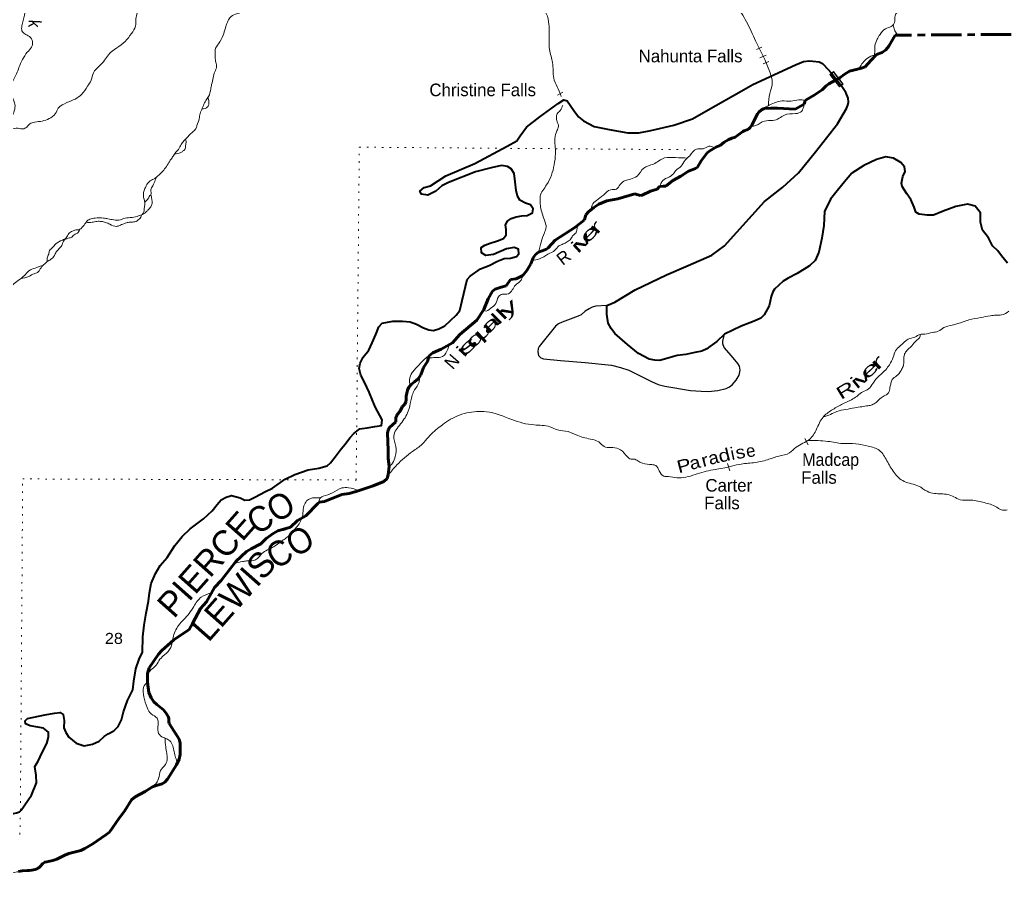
# Model space of a CAD drawing. Header units: feet. Extents: x -252658 to 9, y -366365 to -181930.
# Drawn here: x -204389 to -188700, y -275447 to -261397 of the extents above; entities that cross this region are included whole.
import ezdxf
from ezdxf.enums import TextEntityAlignment as Align

# ---------------------------------------------------------------- set-up
doc = ezdxf.new("R2010")
doc.units = ezdxf.units.FT
doc.header["$LTSCALE"] = 80
doc.linetypes.add('DOTTED', pattern=[1.5, 0.3, -1.2])
doc.linetypes.add('LONG_DASH_SHORT_DASH', pattern=[9.9, 6, -1.2, 1.5, -1.2])
for name, color, linetype, lineweight in [('11', 7, 'LONG_DASH_SHORT_DASH', 60), ('26', 7, 'Continuous', 40), ('29', 7, 'Continuous', 25), ('39', 7, 'Continuous', 13), ('61', 7, 'Continuous', 13), ('7', 7, 'DOTTED', 13)]:
    doc.layers.add(name, color=color, linetype=linetype, lineweight=lineweight)
doc.layers.add('12', color=7, linetype='Continuous')
doc.layers.add('41', color=7, linetype='Continuous')

msp = doc.modelspace()

# ---------------------------------------------------------------- linework, layer by layer
at = {"layer": '11'}
msp.add_line((-188637.22, -261628.97), (-190479.12, -261641.53), dxfattribs=at)
for points in [[(-197643.4, -266603.23), (-197511.82, -266526.79), (-197396.52, -266396.37), (-197124.48, -266166.26), (-197016.23, -265998.88), (-196949.06, -265830.79), (-196878.26, -265708.35), (-196837.22, -265675.59), (-196741.87, -265644.36), (-196661.77, -265622.28), (-196590.18, -265524.67), (-196501.65, -265512.65), (-196398.17, -265458), (-196330.5, -265382.27), (-196268.69, -265276.21), (-196232.49, -265176.73), (-196195.89, -265127.4), (-196145, -265091.02), (-196090.5, -265068.38), (-196021.06, -265041.29), (-195994.37, -265021.47), (-195881.43, -264895.54), (-195571.62, -264694.84), (-195423.38, -264581.37), (-195411.6, -264555.01), (-195393.79, -264493.72), (-195351.88, -264445.53), (-195266.54, -264380.28), (-195188.03, -264327.73), (-195062.11, -264274.02), (-194886.89, -264242.82), (-194617.53, -264159.93), (-194530.82, -264189.2), (-194501.77, -264184.95), (-194368.42, -264117.64), (-194261.21, -264089.07), (-194224.5, -264047.15), (-194166.25, -264039.77), (-194126.51, -264037.69), (-194011.94, -263948.03), (-193886.21, -263882.5), (-193763.98, -263799.32), (-193652.54, -263759.41), (-193621.2, -263738.22), (-193563.52, -263637.6), (-193469.3, -263512.91), (-193424.33, -263476.84), (-193319.98, -263416.71), (-193258.85, -263391.91), (-193196.89, -263340.2), (-193131.56, -263301.85), (-193073.79, -263275.22), (-193036.37, -263267.87), (-193023.53, -263261.44), (-192898.67, -263172.61), (-192881.34, -263163), (-192823.19, -263138.18), (-192805.49, -263127.17), (-192784.74, -263106.49), (-192758.41, -263068.92), (-192669.31, -262892.85), (-192647.08, -262862.61), (-192605.84, -262825.29), (-192560.71, -262805.17), (-192455.62, -262799.01), (-192350.25, -262801.55), (-192066.9, -262816.88), (-191925.23, -262736.31), (-191907.83, -262681.98), (-191897, -262669.82), (-191770.09, -262595.47), (-191639.52, -262507.37), (-191578.24, -262447.31), (-191536.82, -262415.1), (-191360.68, -262318.8), (-191288.43, -262267.75), (-191208.12, -262213.51), (-191015.03, -262167.61), (-190959.6, -262142.88), (-190864.88, -262046), (-190779.49, -261950.22), (-190686.4, -261916.06), (-190628.28, -261875.39), (-190581.12, -261817.44), (-190479.12, -261641.53)], [(-202723.08, -273968.84), (-202612.17, -273786.67), (-202554.96, -273740.74), (-202398.52, -273656.07), (-202280.15, -273580.07), (-202200.95, -273553.78), (-202143.7, -273540.48), (-202125.25, -273533.95), (-202083.62, -273508.1), (-202040.2, -273458.16), (-201899.04, -273233.26), (-201857.45, -273140.86), (-201842.49, -273067.63), (-201838.49, -272886.26), (-201856.99, -272822.64), (-202017.13, -272573.78), (-202021.2, -272547.15), (-202020.32, -272494.28), (-202031.62, -272463.04), (-202067.25, -272405.44), (-202107.18, -272356.85), (-202212.29, -272274.75), (-202260.76, -272229.69), (-202302.47, -272170.51), (-202338.5, -272082.1), (-202358.01, -271926.81), (-202361.7, -271781.55), (-202334.06, -271693.43), (-202183.45, -271473.12), (-202130.4, -271414.79), (-201939.39, -271248.93), (-201697.76, -271083.29), (-201643.19, -270986.51), (-201517.36, -270748.16), (-201420.37, -270642.67), (-201293.72, -270416.07), (-201186.77, -270304.18), (-200955.58, -270002.53), (-200784.1, -269844.21), (-200715, -269799.56), (-200556.35, -269720.94), (-200472.67, -269634.48), (-200362.91, -269557.13), (-200287.08, -269517.22), (-200085.19, -269456.76), (-199974.39, -269350.12), (-199843.25, -269276.68), (-199653.45, -269079.05), (-199624.85, -269060.1), (-199547.06, -269048.05), (-199269.38, -268940.12), (-199156.28, -268919.6), (-199028.46, -268887.1), (-198772.35, -268800.87), (-198605.87, -268731.35), (-198551.2, -268681.73), (-198533.81, -268626.63), (-198517.31, -268489.88), (-198536.83, -268364.67), (-198535.81, -268232.48), (-198544.61, -267962.7), (-198537.83, -267916.83), (-198514.09, -267871.61), (-198419.53, -267790.14), (-198415.11, -267774.89), (-198414.27, -267744.71), (-198413.61, -267719.89), (-198405.86, -267693.16), (-198389.81, -267660.31), (-198347.1, -267615.06), (-198311.37, -267545.97), (-198271.36, -267500.93), (-198254.68, -267466.3), (-198251.82, -267433.15), (-198249.92, -267374.72), (-198227.7, -267281.04), (-198204.89, -267231.56), (-198166.41, -267185.12), (-198116.69, -267147.09), (-198056.48, -267098.74), (-198017.88, -267034.9), (-197976.7, -266920.8), (-197908.41, -266825.03), (-197888.19, -266746.9), (-197874.45, -266726.48), (-197823.52, -266690.06), (-197692.13, -266626.88), (-197643.4, -266603.23)], [(-204407.79, -274926.4), (-204350.76, -274916.73), (-204196.74, -274906.03), (-204141.72, -274895.63), (-204102.04, -274878.56), (-204071.93, -274852), (-204021.98, -274799.99), (-203991.86, -274780.62), (-203960.69, -274770.63), (-203865.32, -274752.82), (-203799.37, -274731.51), (-203673.13, -274668.01), (-203608.38, -274640.91), (-203421.22, -274590.79), (-203356.54, -274563.1), (-203228.18, -274486.59), (-203020.67, -274344.99), (-202960.86, -274302.04), (-202811.2, -274080.83), (-202723.6, -273968.84)]]:
    msp.add_lwpolyline(points, dxfattribs=at)
at = {"layer": '26'}
for points in [[(-198307.82, -266187.04), (-198187.09, -266194.07), (-198085.23, -266232.87), (-197975.7, -266287.99), (-197891.92, -266324.34), (-197815.58, -266334.29), (-197732.26, -266304.11), (-197636.52, -266260.12), (-197453.15, -266087.28), (-197399.04, -266014.05), (-197361.13, -265857.76), (-197280.76, -265523.14), (-197231.11, -265467.93), (-197067.27, -265355.08), (-196928.91, -265298.04), (-196800.44, -265232.69), (-196694.59, -265186.94), (-196591.74, -265183.44), (-196498.49, -265159.55), (-196459.19, -265116.18), (-196467.52, -265041.39), (-196533.41, -265015.57), (-196656.77, -265034.68), (-196860.37, -265124.37), (-196985.65, -265139.41), (-197053.18, -265097.42), (-197059.3, -265014.63), (-197000.05, -264979.82), (-196914.67, -264947.67), (-196800.85, -264906.14), (-196703.3, -264870.26), (-196659.68, -264814.9), (-196661.69, -264728.18), (-196674.08, -264655.31), (-196638.44, -264595.72), (-196581.06, -264554.81), (-196501.86, -264528.56), (-196410.77, -264510.66), (-196326.09, -264508.73), (-196240.43, -264464.49), (-196232.92, -264402.19), (-196271.74, -264338.74), (-196353.64, -264308.49), (-196443.23, -264261.93), (-196480.08, -264200.54), (-196502.07, -264107.28), (-196516.99, -263969.84), (-196536.08, -263838.35), (-196580.7, -263764.68), (-196642.33, -263728.89), (-196734.63, -263712.49), (-196896.68, -263748.79), (-197146.08, -263815.17), (-197577.16, -263981.86), (-197681.19, -264035.73), (-197779.92, -264121.97), (-197906.34, -264185.35), (-198006.65, -264166.74), (-198031.75, -264119.76), (-197965.84, -264058.91), (-197864.49, -264033.2), (-197617, -263876.06), (-197158.99, -263677.78), (-196646.87, -263406.27), (-196493.71, -263319.36), (-196439.46, -263240.07), (-196337.49, -263101.5), (-196124.14, -262939.49), (-195832.99, -262724.98), (-195744.98, -262666.69), (-195690.98, -262684.16), (-195585.82, -262839.96), (-195509.49, -262936.58), (-195434.48, -263002.94), (-195263.32, -263093.86), (-195026.58, -263138.03), (-194727.65, -263193.81), (-194554.37, -263194.07), (-194360.1, -263158.58), (-193995.39, -263072.88), (-193700.8, -262969.32), (-193453.63, -262826.28), (-192924.89, -262533.01), (-192741.05, -262426.7), (-192064.73, -262112.89), (-191936.58, -262061.64), (-191849, -262049.76), (-191787.32, -262055.26), (-191688, -262065.87), (-191636.99, -262089.23), (-191616.7, -262107.29), (-191489.98, -262246.01), (-191335.41, -262445.85)], [(-188698.14, -265262.57), (-188790.84, -265146.99), (-188851.39, -265064.86), (-188932.21, -264988.28), (-188995.7, -264859.72), (-189091.64, -264740.43), (-189124.87, -264610.61), (-189123.49, -264465.51), (-189209.69, -264360.58), (-189333.84, -264327.26), (-189518.04, -264363.01), (-189717.24, -264436.69), (-189873.95, -264503.35), (-189974.64, -264500.86), (-190101.19, -264483.61), (-190150.87, -264454.16), (-190179.19, -264372.83), (-190232.8, -264252.58), (-190293.2, -264164.41), (-190366.99, -264045.67), (-190381.88, -263992.89), (-190357.22, -263886.67), (-190323.07, -263804.88), (-190333.46, -263732.05), (-190390.25, -263662.11), (-190509.58, -263594.66), (-190627.97, -263573.58), (-190776.06, -263616.27), (-190977.79, -263712.05), (-191168.04, -263834.33), (-191286.08, -263970.48), (-191400.33, -264116.81), (-191510.13, -264245.11), (-191605.47, -264444.31), (-191612.67, -264665.86), (-191647.59, -264866.56), (-191691.13, -265091.24), (-191752.64, -265222.75), (-191841.17, -265303.19), (-192037.47, -265425.32), (-192182.19, -265500.04), (-192260.04, -265550.82), (-192395.97, -265676.45), (-192424.88, -265717.74), (-192449.05, -265792.05), (-192482.75, -265940.37), (-192562.71, -266085.53), (-192617.36, -266136.38), (-192722.2, -266184.38), (-192925.56, -266264), (-193190.52, -266392.48), (-193316.11, -266509.85), (-193424.93, -266588.52), (-193475.14, -266622.01), (-193551.41, -266659.68), (-193662.78, -266683.13), (-193804.55, -266713.88), (-193943.93, -266728.57), (-194053.57, -266764.15), (-194219.88, -266810.42), (-194299.45, -266806.22), (-194388.62, -266788.09), (-194559.78, -266697.18), (-194733.79, -266555.8), (-194935.24, -266381.49), (-194994.05, -266299.66), (-195038.16, -266215.67), (-195063.1, -266075.97), (-195061.81, -265934.91), (-194935.63, -265881.59), (-194610.72, -265688.08), (-194113.41, -265446.43), (-193769.49, -265301.76), (-193390.81, -265135.78), (-193191.84, -264985.51), (-192556.86, -264285.68), (-192265.38, -264057.07), (-192014.18, -263827.47), (-191744.46, -263495.52), (-191397.54, -263050.59), (-191254.76, -262804.18), (-191232.62, -262751.59), (-191224.3, -262708.19), (-191228.02, -262643.44), (-191265.02, -262553.99), (-191337.57, -262442.53)], [(-204368.03, -273954.2), (-204200.48, -273712.65), (-204123.37, -273517.02), (-204126.67, -273400.03), (-204147.54, -273258.42), (-204099.19, -273172.94), (-204031.55, -273037.55), (-203959.63, -272892.19), (-203933.11, -272792.06), (-203931.27, -272713.5), (-204012.38, -272649), (-204102.72, -272634.67), (-204225.09, -272611.48), (-204296.97, -272583.49), (-204303.8, -272530.92), (-204266.71, -272495.56), (-203991.27, -272435.86), (-203839.62, -272413.42), (-203748.67, -272401.56), (-203696.97, -272431.06), (-203683.07, -272526.15), (-203687.82, -272642.94), (-203659.36, -272718.22), (-203606.68, -272792.09), (-203494.06, -272887.6), (-203368.09, -272929.02), (-203234.51, -272904.11), (-203128.57, -272854.33), (-203046.27, -272781.79), (-202984.82, -272738.97), (-202895.13, -272694.83), (-202824.96, -272624.01), (-202774.08, -272516.42), (-202740.95, -272392.27), (-202676.2, -272208.44), (-202591.64, -272039.2), (-202576.4, -271904.53), (-202543.58, -271707.8), (-202493.59, -271551.82), (-202440.65, -271442.27), (-202432.98, -271200.58), (-202412.53, -271015.65), (-202381.83, -270822.9), (-202343.06, -270630.36), (-202325.86, -270497.75), (-202302.28, -270351.19), (-202232.05, -270191.68), (-202158.59, -270066.51), (-202048.84, -269940.23), (-201923.44, -269747.81), (-201807.22, -269603.55), (-201679.49, -269483.76), (-201556.4, -269390.06), (-201468.25, -269325.73), (-201332.32, -269200.09), (-201253.39, -269099.25), (-201187.11, -269022.28), (-201111.56, -268979.81), (-201024.26, -268951.74), (-200888.12, -268989.38), (-200810.43, -269027.59), (-200737.84, -269025.35), (-200644.02, -268977.29), (-200493.02, -268896.37), (-200374.8, -268838.83), (-200169.93, -268694.75), (-200021.04, -268617.81), (-199807.75, -268544.49), (-199637.88, -268518.46), (-199506.03, -268481.42), (-199450.58, -268436.43), (-199379.75, -268337.4), (-199284.19, -268214.8), (-199219.92, -268137.78), (-199145.07, -268038.85), (-199076.82, -267963.95), (-198988.53, -267893.57), (-198869.34, -267880.4), (-198747.94, -267859.22), (-198642.8, -267843.69), (-198630.61, -267753.28), (-198742.6, -267544.91), (-198837.87, -267310.74), (-198912.83, -267155.7), (-198968.59, -267041.44), (-198996.34, -266935.93), (-198978.2, -266849.71), (-198931.68, -266756.13), (-198840.39, -266643.49), (-198787.36, -266529.92), (-198729.78, -266394.28), (-198686.67, -266274.41), (-198628.87, -266215.37), (-198460.92, -266185.26), (-198307.82, -266187.04)], [(-205366.48, -274339.18), (-205317.38, -274275.91), (-205182.18, -274123.51), (-205141.9, -274101.78), (-205092.88, -274086.85), (-205013.16, -274077.81), (-204703.48, -274046.67), (-204623.97, -274035.67), (-204538.53, -274017.05), (-204442.8, -273997.29), (-204391.66, -273979.33), (-204368.03, -273954.2)]]:
    msp.add_lwpolyline(points, dxfattribs=at)
at = {"layer": '29'}
msp.add_lwpolyline([(-195061.81, -265934.91), (-195234.65, -265949.04), (-195295.32, -265964.74), (-195343.44, -265990.9), (-195404.11, -266027.54), (-195471.06, -266085.1), (-195517.09, -266107.08), (-195772.33, -266199.18), (-195830.91, -266229.53), (-195876.94, -266266.17), (-196138.46, -266585.38), (-196153.1, -266617.83), (-196159.38, -266671.2), (-196146.83, -266729.81), (-196109.17, -266767.49), (-196069.42, -266785.28), (-195797.44, -266810.4), (-195404.11, -266839.71), (-194989.86, -266885.76), (-194843.42, -266919.25), (-194709.52, -266965.3), (-194349.66, -267145.32), (-194245.06, -267189.27), (-194140.45, -267216.49), (-193730.39, -267283.47), (-193560.92, -267297.08), (-193454.22, -267300.21), (-193297.31, -267284.52), (-193165.5, -267254.16), (-193115.29, -267228), (-193071.36, -267196.6), (-193006.5, -267120.2), (-192960.47, -267041.7), (-192943.73, -266961.11), (-192956.29, -266897.27), (-192981.39, -266856.45), (-193081.82, -266735.05), (-193194.79, -266601.08), (-193219.9, -266546.65), (-193219.9, -266500.61), (-193190.52, -266392.48)], dxfattribs=at)
at = {"layer": '39'}
for p, q in [((-192597.51, -261832.3), (-192685.37, -261871.4)), ((-192532.2, -261959.53), (-192628.31, -262001.27)), ((-192487.51, -262059.25), (-192576.07, -262098.03)), ((-195847, -262596), (-195760.44, -262547.87)), ((-191915.79, -268048.51), (-191861.54, -268147.29)), ((-193143.49, -268445.32), (-193106.6, -268562.71))]:
    msp.add_line(p, q, dxfattribs=at)
for points in [[(-204630.89, -263142.01), (-204527.14, -263132.35), (-204422.05, -263118.83), (-204323.51, -263127.32), (-204266.18, -263088.43), (-204231.05, -263051), (-204149.79, -263022.78), (-204032.52, -263005.53), (-203920.81, -262967.98), (-203824.28, -262889.75), (-203777.9, -262802.21), (-203640.81, -262712.88), (-203510.51, -262655.64), (-203406.06, -262583.65), (-203312.32, -262452.94), (-203253.63, -262355.63), (-203218.67, -262239.59), (-203121.43, -262131.13), (-203042.69, -262038.35), (-202980.24, -261953.22), (-202713.35, -261742.14), (-202613.67, -261615.61), (-202548.42, -261496.29), (-202543.76, -261383.53), (-202519.25, -261283.35), (-202454.51, -261186.19), (-202330.71, -261062.27), (-202255.94, -260880.69), (-202191.11, -260779.5), (-202166.27, -260665.22), (-202107.15, -260549.78), (-202061.57, -260496.49), (-202057.86, -260424.01), (-202065.71, -260329.08), (-202026.87, -260219.18), (-201818.47, -259666.01), (-201791, -259525.59), (-201772.71, -259346.65), (-201788.86, -259003.59), (-201790.66, -258822.13), (-201740.71, -258668.16), (-201677.75, -258560.88), (-201580.84, -258466.53), (-201567.52, -258327.77), (-201563.71, -258251.27), (-201588.29, -258182.13), (-201705.5, -258110.69), (-201812.33, -258112.08), (-201889.4, -258047.68), (-202023.72, -258018.15), (-202187.81, -257969.74), (-202488, -257881.67), (-202594.31, -257860.89), (-202686.24, -257828.38), (-202746.04, -257800.69), (-202804.39, -257761.5), (-202804.39, -257671.93), (-202812.17, -257539.52), (-202792.71, -257442.17), (-202793.18, -257317.78), (-202835.22, -257219.99), (-202900.81, -257095.4), (-202910.68, -257000.42), (-202911.69, -256871.4), (-202837.45, -256798.66), (-202739.7, -256754.72), (-202646.77, -256658.25), (-202610.6, -256576.51), (-202629.73, -256447.03), (-202636.04, -256372.29), (-202625.16, -256251.62), (-202661.16, -256153.98), (-202910.06, -256026.87), (-203133.3, -255922.57), (-203058.06, -255807.52), (-203015.76, -255721.9), (-203002.03, -255651.69), (-203010.54, -255584.96), (-202990.91, -255520.95), (-202910.81, -255456.42), (-202856.39, -255455.75), (-202788.06, -255463.49), (-202757.29, -255440.06), (-202758.03, -255385.62), (-202774.07, -255209.86), (-202737.56, -255027.34), (-202727.65, -254862.3), (-202687.68, -254704.05), (-202683.26, -254601.36), (-202622.08, -254483.95), (-202579.77, -254398.33)], [(-205217.34, -263533.92), (-205173.83, -263471.08), (-205024.32, -263367.96), (-204929.51, -263277.58), (-204853.07, -263196.84), (-204769.37, -263150.53), (-204708.48, -263131.89), (-204646.53, -263153.58), (-204550.87, -263026.95), (-204501.91, -262915.28), (-204469.44, -262819.33), (-204471.02, -262714.48), (-204518.73, -262600.42), (-204529.39, -262539.69), (-204520.71, -262427.02), (-204440.13, -262255.67), (-204401.57, -262157.86), (-204344.18, -262030.28), (-204268.9, -261913.22), (-204202.58, -261834.24), (-204186.31, -261741.92), (-204236.88, -261664.07), (-204310.4, -261619.92), (-204353.62, -261572.49), (-204355.86, -261495.84), (-204315.51, -261321.47), (-204293.99, -261176.88), (-204289.32, -260977.44), (-204268.32, -260855.01), (-204257.86, -260752.47), (-204255.27, -260641.67), (-204260.96, -260540.74), (-204241.33, -260476.73), (-204244.18, -260426.27), (-204267.25, -260292.66), (-204314.76, -260170.54), (-204321.11, -260011.15), (-204325.95, -259787.29), (-204316.04, -259622.25), (-204341.69, -259512.77), (-204402.87, -259372.17), (-204402.34, -259263.34), (-204403.64, -259146.39), (-204398.27, -259003.42), (-204417.17, -258863.87), (-204427.36, -258696.31), (-204448.18, -258552.68), (-204546.84, -258463.56), (-204670.47, -258408.09), (-204721.65, -258356.43), (-204775.9, -258177.71), (-204817.7, -257983.17), (-204841.94, -257899.92), (-204885.23, -257683.17), (-204909.56, -257517.29), (-204910.05, -257366.1), (-204887.22, -257251.77), (-204842.72, -257158.14), (-204817.5, -257027.74), (-204776.88, -256927.97), (-204763.37, -256781.16), (-204736.66, -256672.97), (-204706.44, -256587.05), (-204722.58, -256501.99), (-204716.34, -256407.41), (-204698.71, -256256.67), (-204672.59, -256088), (-204663.54, -255959.22), (-204697.05, -255841.48), (-204775.2, -255736.75), (-204850.03, -255662.33), (-204977.54, -255600.71), (-205144.93, -255606.64), (-205215.93, -255627.06), (-205288.38, -255623.24), (-205381.53, -255643.11), (-205457.18, -255689.61), (-205545.73, -255598.73), (-205643.68, -255479.39), (-205734.34, -255392.48), (-205814.88, -255303.81), (-205903.11, -255285.5), (-205963.3, -255360.61), (-206034.73, -255399.15), (-206071.17, -255406.31), (-206123.53, -255405.01), (-206145.87, -255412.52), (-206208.06, -255400.9), (-206236.44, -255408.26), (-206282.85, -255411.14), (-206355.35, -255409.34)], [(-201266.73, -262092.44), (-201283.01, -262013.43), (-201283.09, -261930.78), (-201283.83, -261876.34), (-201231.18, -261778.88), (-201157.49, -261643.64), (-201122.58, -261529.61), (-201090.16, -261435.68), (-201050.24, -261366.12), (-200960.22, -261307.88), (-200854.42, -261264.14), (-200827.48, -261232.56), (-200776.56, -261122.96), (-200761.33, -261074.96), (-200761.65, -261002.39), (-200757.65, -260917.83), (-200757.04, -260891.64), (-200767.66, -260828.89), (-200738.01, -260767.14), (-200678.74, -260645.65), (-200646.89, -260575.89), (-200610.86, -260500.19), (-200608.64, -260405.51), (-200591.67, -260282.97), (-200579.15, -260178.47), (-200577.27, -260097.89), (-200570.05, -260047.68), (-200562.4, -259979.33), (-200499.91, -259892.19), (-200454.98, -259780.43), (-200433.1, -259706.39), (-200425.78, -259652.15), (-200422.03, -259577.66), (-200422.81, -259525.23), (-200409.27, -259463.08), (-200407.52, -259388.55), (-200379.27, -259300.56), (-200379.59, -259227.99), (-200383.74, -259147.26), (-200387.76, -259060.48), (-200429.01, -259015.12), (-200468.11, -258963.75), (-200481.31, -258925.13), (-200485.51, -258846.41), (-200487.7, -258767.75), (-200484.56, -258719.45), (-200462.67, -258645.41), (-200408.38, -258564.12), (-200328.66, -258515.7), (-200255.74, -258499.37), (-200182.72, -258479), (-200123.9, -258462.32), (-200043.1, -258367.57), (-199977.43, -258316.79), (-199940.61, -258293.52), (-199891.1, -258244.35), (-199837.05, -258173.13), (-199759.99, -258066.19), (-199704.2, -258007.1), (-199622.52, -257960.75), (-199558.77, -257905.89), (-199522.74, -257830.19), (-199492.24, -257732.18), (-199448.34, -257664.73), (-199381.88, -257579.71), (-199281.28, -257328.22), (-199155.38, -257200.33), (-199052.93, -257041.61), (-198947.85, -256856.76), (-198753.37, -256639.85), (-198643.66, -256515.59), (-198556.82, -256420.99), (-198467.96, -256326.44), (-198432.97, -256295.05), (-198355.22, -256244.57), (-198334.33, -256212.84), (-198302.8, -256157.18), (-198283.31, -256099.21), (-198250, -256053.67), (-198214.31, -255992.07), (-198157.26, -255965.27), (-198116.18, -255932.02), (-198110.46, -255859.6), (-198064.88, -255806.3), (-198049.28, -255742.19), (-198027.58, -255676.21), (-198004.49, -255636.47), (-197959.38, -255603.32), (-197928.18, -255561.76), (-197909.26, -255527.97), (-197899.69, -255463.7)], [(-195784.56, -262617.05), (-195789.79, -262601.08), (-195906.17, -262322.05), (-195922.62, -262077.75), (-195974.2, -261870.87), (-195978.67, -261717.57), (-195986.02, -261429.14), (-196044.49, -261258.38), (-196137.07, -261167.4), (-196297.42, -261131.17), (-196514.16, -261093.55), (-196632.69, -261078.52), (-196727.47, -260995.54), (-196780.48, -260935.77), (-196885.83, -260788.03), (-196963, -260727.67), (-197043.36, -260717.61), (-197110.39, -260740.14), (-197164.33, -260720.66), (-197168.91, -260658.06), (-197092.5, -260492.65), (-197016.41, -260254.67), (-196912.55, -260035.52), (-196855.01, -259901.9), (-196852.04, -259774.99), (-196782.65, -259565.06), (-196730.78, -259415.17), (-196686.08, -259226.81), (-196640.53, -259088.85), (-196580.42, -258931.1), (-196517.7, -258833.89), (-196440.31, -258712.85), (-196395.75, -258617.21), (-196330.42, -258580.53), (-196269.48, -258559.86), (-196198.15, -258525.35), (-196133.33, -258510.83), (-196051.69, -258466.49), (-196005.83, -258401.11), (-195977.34, -258303.05), (-195926.65, -258203.52), (-195826.47, -258141.51), (-195759.3, -258112.94), (-195630.51, -258120.16), (-195528.37, -258146.88), (-195439.03, -258203.52), (-195321.29, -258252.79), (-195194.99, -258280.11), (-195074.58, -258301.24), (-194988.04, -258305.4), (-194893.25, -258301.7), (-194822.29, -258283.3), (-194730.58, -258239.22), (-194632.32, -258173.12), (-194506.42, -258131.89), (-194366.53, -258095.05), (-194295.62, -258078.66), (-194190.93, -257996.6), (-194124.27, -257903.52), (-194007.87, -257751.19), (-193985.61, -257661.04), (-193964.37, -257528.53), (-193901.54, -257340.62), (-193788.22, -257147.9), (-193672.79, -256951.21), (-193630.99, -256801.07), (-193587.75, -256675.16), (-193548.43, -256545.11), (-193439.11, -256436.96), (-193352.08, -256334.3)], [(-192494.51, -262759.6), (-192471.82, -262569.43), (-192433.45, -262386.28), (-192467.53, -262239.22), (-192553.88, -262027.61), (-192680.44, -261771.61), (-192823.05, -261465.24), (-192989.82, -261187), (-193086.25, -260997.52), (-193090.03, -260693.46), (-192970.92, -260204.43), (-192823.69, -259773.85), (-192797.44, -259657.13), (-192885.74, -259373.02), (-192921.49, -258795.05), (-192891.12, -258555.51), (-192713.89, -258354.54), (-192606.96, -257998.38), (-192482.05, -257793.27), (-192415.56, -257680.66), (-192397.36, -257567.94), (-192367.1, -257465.31), (-192318.7, -257330.51), (-192230.07, -257213.92), (-192231.99, -257095.11), (-192243.99, -257010.52), (-192239.88, -256895.76)], [(-188619.95, -259662.07), (-188671.3, -259705.76), (-188723.08, -259758.68), (-188827.77, -259836.98), (-188872.09, -259913.39), (-188898.34, -260030.12), (-189031.18, -260072.12), (-189184.12, -260099.97), (-189351.16, -260151.96), (-189465.9, -260222.18), (-189568.63, -260354.85), (-189691.43, -260433.11), (-189699.56, -260539.81), (-189780.11, -260626.21), (-189872.78, -260756.89), (-189945.32, -260887.61), (-190035.88, -260911.58), (-190122.42, -260945.62), (-190172.79, -261028.06), (-190251.29, -261066.15), (-190345.99, -261227.03), (-190470.8, -261305.28), (-190484.94, -261371.7), (-190501.11, -261460.26), (-190543.4, -261502.45), (-190631.96, -261538.5), (-190720.56, -261628.92), (-190766.9, -261707.34), (-190803.2, -261809.95), (-190803.28, -261900.56), (-190811.37, -261958.94)], [(-190511.4, -261477.98), (-190491.13, -261558.94), (-190454.96, -261619.43)], [(-190454.96, -261619.43), (-190551.64, -261744.06), (-190614.11, -261866.75), (-190724.83, -261930.94), (-190869.74, -261976.93), (-190964.36, -262043.17), (-191022.77, -262117.55), (-191061.32, -262181.08)], [(-190784.64, -261949.01), (-190861.74, -262041.38), (-190976.52, -262151.88), (-191083.19, -262187.89), (-191213.99, -262215.79), (-191350.9, -262318.18), (-191445.97, -262363.09)], [(-202221.89, -263903.03), (-202131.26, -263818.6), (-202073.22, -263749.49), (-202018.83, -263664.17), (-201989.56, -263618.53), (-201949.93, -263561.06), (-201908.23, -263501.62), (-201866.87, -263456.29), (-201822.7, -263376.76), (-201783.11, -263321.3), (-201698.43, -263232.69), (-201640.77, -263179.7), (-201593.22, -263128.47), (-201573.92, -263078.56), (-201539.11, -262968.56), (-201523.03, -262884.3), (-201488.83, -262800.49), (-201452.61, -262716.72), (-201412.7, -262647.17), (-201389.79, -262615.48), (-201354.74, -262495.41), (-201341.01, -262425.2), (-201314.35, -262319.03), (-201289.93, -262222.89), (-201261.72, -262136.91), (-201266.73, -262092.44)], [(-191445.97, -262363.09), (-191519.98, -262402.38), (-191650.86, -262520.89), (-191821.97, -262629.25), (-191908.53, -262677.39)], [(-201494.54, -262813.97), (-201403.77, -262782.44), (-201386.67, -262740.53), (-201383.62, -262696.26), (-201398.17, -262628.39)], [(-196148.89, -265091.66), (-196106.18, -264927.39), (-196054.36, -264779.51), (-196026.15, -264693.54), (-196053.77, -264581.99), (-196087.47, -264472.31), (-196115.27, -264368.82), (-196121.25, -264279.99), (-196119.41, -264201.42), (-196018.46, -264020.5), (-195898.14, -263700.97), (-195877.88, -263524.09), (-195882.87, -263392.95), (-195888.34, -263281.95), (-195855.3, -263161.83), (-195829.48, -263091.92), (-195851.91, -263016.79), (-195862.34, -262945.98), (-195851, -262891.84), (-195803.41, -262838.59), (-195763.12, -262752.92), (-195762.7, -262750.92)], [(-191908.53, -262677.39), (-191932.75, -262767.94), (-191967.02, -262852.44), (-192061.62, -262888.47), (-192240.71, -262910.23), (-192323.25, -262962.4), (-192425.89, -262996.41), (-192558.7, -263006.18), (-192693.56, -263074.35), (-192772.93, -263091.56)], [(-191925.89, -262742.2), (-192035.4, -262805.98), (-192236.6, -262805.53), (-192484.08, -262796.94), (-192588.73, -262818.86), (-192653.16, -262875.1), (-192709.58, -262981.69), (-192772.93, -263091.57)], [(-191908.07, -262677.14), (-192009.13, -262669.11), (-192135.91, -262688.97), (-192276.75, -262686.65), (-192395.48, -262714.58), (-192508.2, -262768.7), (-192599.34, -262823.21)], [(-192817.19, -263137.03), (-192803.98, -263126.71), (-192786.8, -263109.95), (-192772.07, -263091.37)], [(-195272.08, -264381.53), (-195141.24, -264307.32), (-195006.39, -264255.26), (-194883.64, -264245.46), (-194770.94, -264209.47), (-194640.11, -264161.43), (-194499.29, -264183.89), (-194414.75, -264141.79), (-194348.32, -264111.73), (-194285.94, -264101.8), (-194207.42, -264039.55), (-194120.9, -264035.71), (-194028.28, -263955.37), (-193927.63, -263903.24), (-193784.7, -263808.92), (-193623.68, -263738.8), (-193577.33, -263656.34), (-193478.63, -263521.65), (-193335.69, -263423.3), (-193251.16, -263387.24), (-193200.82, -263341.04), (-193144.46, -263310.96), (-193084.07, -263280.89), (-193015.64, -263260.9), (-192886.79, -263166.55), (-192816.84, -263136.86)], [(-201928.19, -263529.91), (-201837.89, -263509.41), (-201801.08, -263486.14), (-201766.14, -263456.77), (-201754.6, -263394.57), (-201747.05, -263330.25), (-201758.15, -263293.33)], [(-193346.21, -263427.87), (-193440.31, -263406.96), (-193530.88, -263445.02), (-193639.54, -263452.84), (-193744.25, -263559.33), (-193814.73, -263625.62), (-193881.21, -263722.12), (-193969.8, -263796.43), (-194016.12, -263856.74), (-194126.84, -263920.93), (-194201.35, -263995.26), (-194211.32, -264039.52)], [(-193781.07, -263593.15), (-193971.64, -263587.02), (-194144.68, -263592.68), (-194321.82, -263688.94), (-194474.79, -263753.04), (-194581.54, -263879.66), (-194686.2, -263927.76), (-194770.73, -263951.73), (-194849.25, -264015.99), (-194909.67, -264086.34), (-195000.22, -264098.22), (-195116.99, -264182.53), (-195227.73, -264268.87), (-195294.18, -264341.21), (-195308.44, -264407.21)], [(-202444.75, -264494.15), (-202417.97, -264446.43), (-202410.66, -264392.19), (-202401.1, -264327.93), (-202420.8, -264222.62), (-202423.22, -264154.03), (-202407.71, -264093.95), (-202378.1, -264034.21), (-202330.13, -263964.85), (-202262.78, -263928.22), (-202221.89, -263903.03)], [(-202403.1, -264294.59), (-202371.39, -264264.16), (-202340.29, -264226.64), (-202321.27, -264188.81), (-202306.84, -264175.06), (-202305.1, -264100.52), (-202275.35, -264034.74), (-202252.02, -263984.93), (-202221.89, -263903.03)], [(-202439.2, -264492.27), (-202369.45, -264439.57), (-202336.38, -264404.11), (-202299, -264356.66), (-202285.65, -264302.57), (-202290.37, -264246.01), (-202306.84, -264175.06)], [(-204025.48, -265302.3), (-203984.72, -265268.3), (-203955.82, -265238.78), (-203954.6, -265186.4), (-203928.88, -265120.52), (-203915.38, -265060.38), (-203872.1, -265019.13), (-203818.28, -264957.98), (-203710.04, -264896.16), (-203675.42, -264880.89), (-203629.89, -264829.61), (-203610.87, -264791.78), (-203551.58, -264754.96), (-203500.71, -264734.04), (-203446.25, -264731.36), (-203419.69, -264715.9), (-203382.5, -264676.5), (-203353.45, -264640.94), (-203328.44, -264605.28), (-203277.15, -264566.24), (-203190.09, -264548.24), (-203059.09, -264547.45), (-202988.84, -264559.27), (-202894.52, -264575.72), (-202789.71, -264574.29), (-202714.54, -264547.93), (-202605.51, -264538.54), (-202500.13, -264512.93), (-202439.2, -264492.27)], [(-203335.11, -264614.41), (-203239.97, -264613.52), (-203163.07, -264599.3), (-203090.57, -264601.1), (-203026.41, -264614.78), (-202956.59, -264644.73), (-202850.61, -264679.61), (-202803.96, -264666.65), (-202736.75, -264636.07), (-202694.13, -264623.02), (-202637.46, -264612.33), (-202560.75, -264606.17), (-202489.23, -264563.59), (-202464.35, -264533.97), (-202455.01, -264497.63)], [(-202723.6, -273968.84), (-202636.44, -273822.46), (-202574.57, -273757.13), (-202460.69, -273688.52), (-202291.59, -273582.18), (-202092.34, -273512.14), (-202003.71, -273395.55), (-201915.07, -273254.79), (-201838.48, -273091.86), (-201834.35, -272969.04), (-201852.34, -272820), (-201934.73, -272688.94), (-202011.1, -272576.01), (-202023.08, -272465.24), (-202121.57, -272342.2), (-202248.26, -272253.33), (-202340.69, -272096.07), (-202356.61, -271882.6), (-202338.37, -271713.5), (-202269.87, -271604.92), (-202110.75, -271393.84), (-201967.79, -271273.34), (-201776.54, -271142.88), (-201663.78, -271044.46), (-201591.23, -270897.63), (-201522.7, -270746.77), (-201422.02, -270652.35), (-201315.21, -270443.18), (-201202.44, -270326.64), (-201093.68, -270193.98), (-201015.12, -270079.38), (-200902.34, -269956.8), (-200731.2, -269810.19), (-200604.39, -269754.09), (-200475.52, -269637.58), (-200330.58, -269545.28), (-200076.99, -269455.22), (-199964.22, -269338.68), (-199857.54, -269294.62), (-199720.6, -269141.89), (-199634.01, -269059.52), (-199521.32, -269047.69), (-199410.62, -268995.58), (-199265.71, -268941.53), (-199006.1, -268883.71), (-198724.33, -268783.65), (-198579.41, -268715.5), (-198535.07, -268627), (-198516.85, -268492.14), (-198536.87, -268371.28), (-198534.69, -268159.86), (-198538.64, -268063.2), (-198544.6, -267968.55), (-198508.3, -267867.95), (-198419.71, -267795.66), (-198403.52, -267684.95), (-198349.14, -267614.6), (-198306.84, -267550.25), (-198258.49, -267483.91), (-198252.36, -267369.15), (-198193.89, -267212.23), (-198085.16, -267125.88), (-198026.75, -267047.48), (-197986.42, -266940.85), (-197907.86, -266830.28), (-197869.54, -266719.62), (-197720.59, -266641.41), (-197555.53, -266561.23), (-197370.27, -266368.34), (-197187.06, -266233.83), (-197056.15, -266075.05), (-196997.7, -265950.34), (-196935.2, -265803.48), (-196858.65, -265690.89), (-196766.07, -265652.84), (-196673.49, -265630.89), (-196596.95, -265530.38), (-196466.15, -265502.48), (-196353.39, -265408.09), (-196272.8, -265275.37), (-196228.45, -265164.72), (-196159.98, -265098.43), (-196007.02, -265034.33), (-195882.15, -264893.65), (-195725.13, -264793.32), (-195584.22, -264711.07), (-195509.72, -264644.79), (-195433.22, -264592.6), (-195372.75, -264463.87), (-195272.08, -264381.53)], [(-195550.07, -264783.64), (-195537.96, -264731.31), (-195527.98, -264662.46)], [(-203956.45, -265239.7), (-203898.59, -265203.91), (-203838.73, -265142.91), (-203809.16, -265085.19), (-203769.77, -265037.79), (-203722.13, -264982.53), (-203692.34, -264914.74), (-203670.73, -264877.75), (-203671.07, -264877.99), (-203618.71, -264868.19), (-203563.86, -264849.39), (-203508.36, -264802.39), (-203463.44, -264777.3), (-203446.72, -264751.51), (-203435.49, -264726.92)], [(-195550.07, -264783.64), (-195604.44, -264831.84), (-195644.73, -264890.15), (-195709.15, -264936.32), (-195771.55, -264964.37), (-195821.87, -264990.44), (-195886.31, -265058.75), (-195997.03, -265120.93), (-196133.91, -265195.13), (-196249.78, -265217.74)], [(-205969.02, -266417.34), (-205915.37, -266399.61), (-205882.68, -266380.27), (-205823.99, -266369.63), (-205742.45, -266329.32), (-205693.84, -266318.43), (-205659.18, -266301.15), (-205636.27, -266269.47), (-205603.67, -266254.15), (-205522.88, -266246.07), (-205465.88, -266221.28), (-205413.7, -266143.96), (-205323.11, -266061.55), (-205243.2, -266005.08), (-205149.39, -265957.01), (-205043.49, -265909.24), (-204982.61, -265890.59), (-204881.44, -265872.95), (-204774.29, -265857.46), (-204723.23, -265828.49), (-204647.59, -265781.99), (-204579.53, -265715.14), (-204531.7, -265651.83), (-204457.23, -265569.01), (-204369.12, -265506.7), (-204299.1, -265441.91), (-204220.83, -265369.27), (-204119.24, -265333.49), (-204064.3, -265310.67), (-204023.51, -265300.66)], [(-204369.95, -265507.46), (-204245.43, -265473.48), (-204161.83, -265431.21), (-204106.93, -265410.4), (-204075.83, -265372.87), (-204023.51, -265300.66)], [(-196400.16, -265457.56), (-196423.92, -265532.77), (-196512.51, -265613.12), (-196564.89, -265689.52), (-196625.3, -265749.8), (-196721.88, -265755.63), (-196784.29, -265797.77), (-196824.62, -265904.4), (-196907.18, -265980.74), (-196999.77, -266022.82), (-197022.28, -266011.12)], [(-198534.18, -268627.2), (-198397.49, -268468.58), (-198146.61, -268253.07), (-197994.81, -268137.91), (-197895.46, -268025.48), (-197699.95, -267850.93), (-197442.34, -267692.03), (-197288.02, -267641.43), (-197130.37, -267621.15), (-196975.26, -267622.98), (-196571.16, -267747.89), (-196216.5, -267833.27), (-195965.34, -267863.68), (-195845.59, -267913.01), (-195676.95, -267939.36), (-195523.25, -268001.63), (-195291.02, -268065.84), (-195191.13, -268102.58), (-195104.22, -268177.3), (-194999.73, -268189.97), (-194875.3, -268211.19), (-194758.75, -268310.83), (-194693.66, -268370.9), (-194615.26, -268378.89), (-194551.62, -268414.73), (-194495.8, -268440.3), (-194345.23, -268464.19), (-194283.13, -268479.84), (-194230.69, -268563.78), (-194158.07, -268646.21), (-194081.68, -268654.15), (-193951.16, -268673.51), (-193659.8, -268622.28), (-193373.87, -268544.71), (-193124.99, -268500.48), (-192956.81, -268460.31), (-192730.51, -268433.66), (-192509.77, -268386.73), (-192329.08, -268328.72), (-192158.6, -268276.51), (-192051.71, -268186.43), (-191843.29, -268062.6), (-191730.72, -267902.12), (-191625.41, -267707.19), (-191491.92, -267599.64), (-191330.61, -267508.9), (-191173.66, -267432.16), (-191091.83, -267379.77), (-191017.87, -267319.11), (-190926.17, -267275.03), (-190787.23, -267107.14), (-190630.55, -266955.81), (-190572.28, -266876.63), (-190511, -266755.19), (-190476.42, -266655.27), (-190400.07, -266578.55), (-190272.62, -266470.85), (-190169.07, -266437.13), (-190083.45, -266394.91), (-190008.75, -266388.7), (-189891.34, -266365.4), (-189796.17, -266345.59), (-189708.16, -266287.3), (-189574.21, -266246.27), (-189401.76, -266196.13), (-189310.38, -266166.14), (-189122.06, -266126.46), (-188968.3, -266100.04), (-188883.44, -266090.05), (-188788.65, -266086.35), (-188673.56, -266028.35)], [(-191628.41, -267711.06), (-191505.56, -267665.82), (-191405.7, -267617.9), (-191263.93, -267587.15), (-191122.26, -267560.42), (-191011.02, -267543.02), (-190909.91, -267527.39), (-190845.09, -267512.87), (-190781.72, -267474.13), (-190705.51, -267403.45), (-190633.99, -267360.88), (-190584.76, -267323.8), (-190564.51, -267233.6), (-190546.85, -267167.52), (-190527.35, -267109.55), (-190457.56, -267054.84), (-190387.02, -266967.9), (-190355.35, -266906.2), (-190342.55, -266789.6), (-190334.86, -266719.25), (-190307.4, -266665.5), (-190216.67, -266577.05), (-190144.21, -266494.19), (-190092.78, -266449.1), (-190079.75, -266394.06)], [(-197564.49, -266562.1), (-197620.02, -266691.97), (-197672.38, -266748.24), (-197783.06, -266762.09), (-197892.74, -266770.12)], [(-197880.71, -266728.86), (-197956.12, -266785.87), (-198040.7, -266876.3), (-198153.47, -267000.89), (-198197.83, -267111.54), (-198190.05, -267205.06)], [(-198040.53, -267069.25), (-198044.95, -267156.17), (-198115.47, -267276.83), (-198175.97, -267451.88), (-198216.34, -267612.87), (-198339.24, -267817.99), (-198446.04, -268009.04), (-198413.98, -268174.22), (-198422.16, -268333.27), (-198464.5, -268439.9), (-198516.99, -268491.39)], [(-191863.08, -268080.26), (-191549.83, -268094.06), (-191314.88, -268128.1), (-191103.42, -268133.34), (-190910.85, -268170.36), (-190731.07, -268237.31), (-190612, -268401.51), (-190497.47, -268587.78), (-190337.6, -268730.82), (-190109.63, -268805), (-189974.53, -268886.96), (-189854.45, -268922.19), (-189647.27, -268937.4), (-189547.38, -268974.14), (-189449.74, -269020.91), (-189296.73, -269026.72), (-189090.01, -269062.08), (-188898.01, -269123.27), (-188774.52, -269184.79), (-188699.75, -269182.17)], [(-198993.88, -268879.05), (-199167.02, -268831), (-199271.66, -268834.8), (-199418.6, -268913.01), (-199569.55, -268967.04), (-199646.03, -268993.05), (-199700.35, -268988.9), (-199831.18, -269040.97), (-199873.5, -269119.4), (-199889.68, -269230.11), (-199915.93, -269340.8), (-200028.73, -269501.64), (-200105.26, -269588.05), (-200244.18, -269688.43), (-200354.91, -269768.73), (-200542.12, -269877.05), (-200612.6, -269955.42), (-200677.01, -269987.5), (-200785.67, -269993.3), (-200852.08, -270003.22), (-200969.4, -270030.02)], [(-199607.41, -268978.76), (-199629.96, -269027.31), (-199646.09, -269069.56)], [(-201353.74, -270505.26), (-201506.46, -270567.6), (-201623.28, -270716.34), (-201699.83, -270828.93), (-201866.98, -271019.86), (-201953.66, -271210.95), (-201990, -271369.94), (-202088.69, -271486.51), (-202161.18, -271554.82), (-202223.63, -271651.33), (-202304.17, -271725.65), (-202352.36, -271773.73)], [(-202358.01, -271915.7), (-202421.1, -272001.25), (-202415.18, -272152.28), (-202367.03, -272321.53), (-202298.7, -272424.37), (-202208.21, -272493.03), (-202188.14, -272557.5), (-202192.29, -272710.53), (-202134, -272785.15), (-202073.66, -272811.46), (-202003.27, -272851.89), (-201935, -273025.2), (-201912.94, -273117.87), (-201883.69, -273200.11)], [(-202081.33, -272809.87), (-202069.75, -272946.38), (-202053.73, -273049.11), (-202045.75, -273125.64), (-202074, -273226.25), (-202152.55, -273324.75), (-202182.83, -273447.51), (-202215.08, -273515.9), (-202281.55, -273575.75)], [(-202961.41, -274303.92), (-202844.22, -274125.31), (-202723.6, -273968.84)], [(-213706.71, -280974.83), (-213698.55, -280979.62), (-213508.07, -281129.09), (-213297.58, -281306.79), (-212799.29, -281382.88), (-212562.07, -281381.67), (-212439.76, -281478.62), (-212408.07, -281619.52), (-212215.45, -281728.77), (-212098.97, -281763.35), (-211988.53, -281801.94), (-211718.85, -281712.33), (-211416.91, -281592.67), (-210851.47, -281429.64), (-210692.23, -281301.45), (-210535.16, -281221.52), (-210333.98, -281175.94), (-210151.42, -281289.18), (-209944.48, -281324.07), (-209777.71, -281348.76), (-209596.61, -281299.09), (-209466.05, -281329.69), (-209262.89, -281294.17), (-209178.32, -281252.22), (-209044.83, -281011.31), (-208893.76, -280921.31), (-208971.53, -280731.99), (-208994.97, -280526.76), (-208869.63, -280318), (-208848.45, -279994.25), (-208755.23, -279771.31), (-208597.85, -279598.87), (-208562.85, -279349.59), (-208449.63, -279156.88), (-208409.1, -279060.47), (-208300.17, -278948.21), (-208071.85, -278601.02), (-207769.45, -278344.59), (-207654.01, -278089.54), (-207379.47, -277748.54), (-207086.95, -277439.78), (-206865.12, -277231.35), (-206769.93, -277020.48), (-206702.71, -276757.23), (-206543.16, -276534.51), (-206383.39, -276249.44), (-206252.15, -276076.91), (-205960.11, -275914.97), (-205657.74, -275666.59), (-205500.27, -275465.99), (-205324.6, -275233.26), (-205143.36, -275139.34), (-205030.65, -275099.49), (-204924.12, -275105.88), (-204700.74, -275034.23), (-204435.05, -274934.55), (-204127.33, -274891.33), (-203988.25, -274779.17), (-203813.21, -274737.52), (-203631.99, -274649.63), (-203358.31, -274564.06), (-203134.7, -274424.02), (-202961.41, -274303.92)]]:
    msp.add_spline(points, degree=3, dxfattribs=at)
at = {"layer": '61'}
for p, q in [((-191460.04, -262220.66), (-191307.13, -262418.45)), ((-191307.13, -262418.45), (-191366.46, -262464.32))]:
    msp.add_line(p, q, dxfattribs=at)
msp.add_lwpolyline([(-191366.46, -262464.32), (-191519.37, -262266.54), (-191460.04, -262220.66)], dxfattribs=at)
msp.add_lwpolyline([(-191461.47, -262231.87), (-191508.15, -262267.97), (-191365.02, -262453.1), (-191318.34, -262417.01)], close=True, dxfattribs=at)
at = {"layer": '7'}
msp.add_line((-204378.8, -273954.1), (-204386.66, -274380.58), dxfattribs=at)
msp.add_lwpolyline([(-204378.8, -273954.1), (-204342.59, -268691.04), (-199044.08, -268708.15), (-198994.56, -263421.18), (-193726.82, -263461.71)], dxfattribs=at)

# ---------------------------------------------------------------- texts
at = {"layer": '12', "width": 0.95}
for p in [(-200623.44, -269590.6), (-200317.69, -270138.83)]:
    msp.add_text('CO', height=400, rotation=31.396, dxfattribs=at).set_placement(p)
at = {"layer": '12'}
for s, rotation, p in [('PIERCE ', 48.396, (-201940.11, -270922.77)), ('LEWIS ', 48.532, (-201390.75, -271299.17))]:
    msp.add_text(s, height=400, rotation=rotation, dxfattribs=at).set_placement(p)
at = {"layer": '41'}
for s, rotation, width, p in [('k', 267.232, 0.9, (-204250.54, -261454.39)), ('e', 45.897, 2, (-195273.09, -264862.77)), ('r', 50.314, 2, (-195164.31, -264755.78)), ('v', 45.531, 2.2, (-195376.97, -264971.14)), ('i', 42.207, 1.8, (-195482.98, -265084.64)), ('y', 43.648, 2.15, (-196561.57, -266044.69)), ('l', 44.639, 1.85, (-196743.63, -266215.76)), ('l', 44.648, 1.85, (-196663.33, -266143.43)), ('u', 42.902, 2.1, (-196965.05, -266418.6)), ('a', 42.639, 2.05, (-196850.62, -266307.67)), ('q', 43.027, 2.05, (-197092.15, -266535.16)), ('s', 44.027, 2.3, (-197206.75, -266646.15)), ('i', 47.325, 1.8, (-197294.1, -266732.6)), ('e', 43.471, 2, (-190823.9, -267026.94)), ('r', 44.536, 2.25, (-190696.62, -266909.84)), ('v', 40.79, 2, (-190942.72, -267146.15)), ('R', 31.264, 1.5, (-191218.14, -267363.8)), ('i', 38.95, 1.65, (-191052.8, -267241.91)), ('d', 13.609, 1.25, (-193173.66, -268412.23)), ('s', 10.134, 1.15, (-192923.4, -268363.21)), ('P', 14.626, 1.25, (-193811.52, -268573.55)), ('a', 14.315, 1.15, (-193640.72, -268527.18)), ('r', 14.725, 1.2, (-193481.06, -268489.03)), ('a', 13.215, 1.1, (-193345.6, -268450.32))]:
    msp.add_text(s, height=200, rotation=rotation, dxfattribs=dict(at, width=width)).set_placement(p, align=Align.CENTER)
for s, p in [('Nahunta Falls', (-194556.23, -262073.42)), ('Christine Falls', (-197880.82, -262610.83)), ('Falls', (-191973.27, -268767.59)), ('Carter', (-193495.41, -268892.21)), ('Falls', (-193514.88, -269172.59))]:
    msp.add_text(s, height=200, dxfattribs=at).set_placement(p)
for s, rotation, p in [('R', 38.207, (-195685.29, -265249.65)), ('N', 48.981, (-197447.36, -266891.77)), ('i', 12.031, (-193044.36, -268387.33)), ('e', 10.65, (-192758.92, -268340.16))]:
    msp.add_text(s, height=200, rotation=rotation, dxfattribs=at).set_placement(p, align=Align.CENTER)
at = {"layer": '41', "width": 0.95}
msp.add_text('Madcap', height=200, dxfattribs=at).set_placement((-191957.7, -268483.31))
at = {"layer": '7', "width": 1.1}
msp.add_text('28', height=175, dxfattribs=at).set_placement((-203036.57, -271311.38))

doc.saveas('drawing.dxf')
